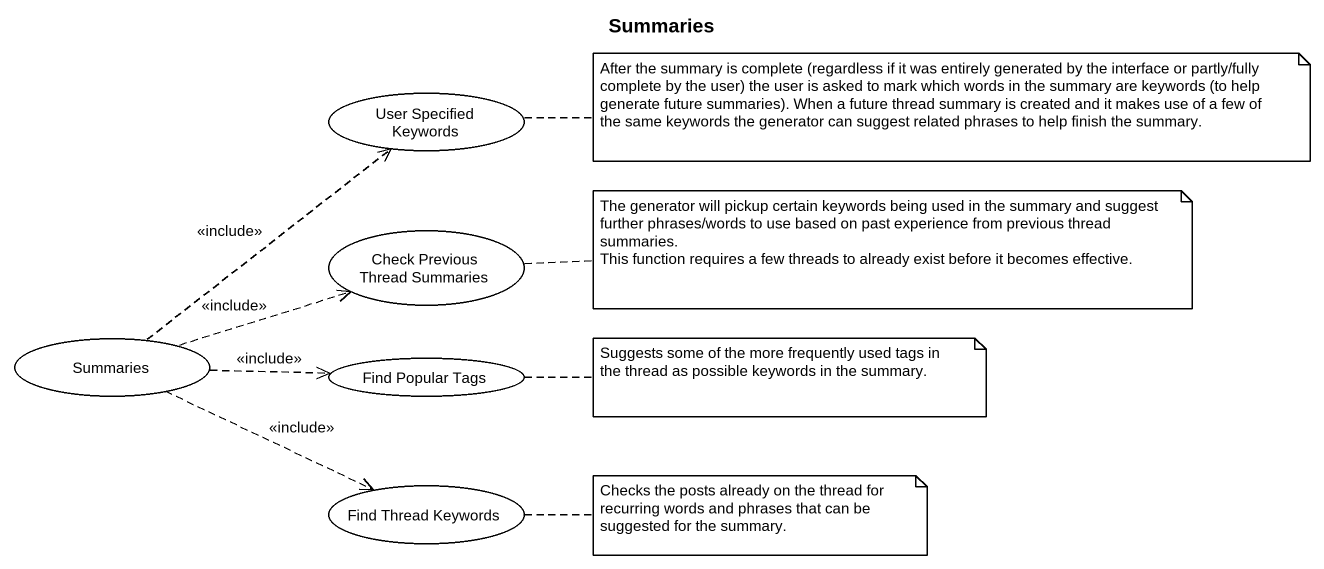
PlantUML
@startuml
title Summaries
usecase "User Specified Keywords" as User_Specified_Keywords
usecase "Check Previous Thread Summaries" as Check_Previous_Thread
usecase Summaries
usecase "Find Popular Tags" as Find_Popular_Tags
usecase "Find Thread Keywords" as Find_Thread_Keywords
Summaries .up.> User_Specified_Keywords : <<include>>
Summaries .right.> Check_Previous_Thread : <<include>>
Summaries .right.> Find_Popular_Tags : <<include>>
Summaries .right.> Find_Thread_Keywords : <<include>>
note right of User_Specified_Keywords : After the summary is complete (regardless if it was entirely generated by the interface or partly/fully complete by the user) the user is asked to mark which words in the summary are keywords (to help generate future summaries). When a future thread summary is created and it makes use of a few of the same keywords the generator can suggest related phrases to help finish the summary.
note right of Check_Previous_Thread
  The generator will pickup certain keywords being used in the summary and suggest further phrases/words to use based on past experience from previous thread summaries.
  This function requires a few threads to already exist before it becomes effective.
end note
note right of Find_Popular_Tags : Suggests some of the more frequently used tags in the thread as possible keywords in the summary.
note right of Find_Thread_Keywords : Checks the posts already on the thread for recurring words and phrases that can be suggested for the summary.
@enduml
